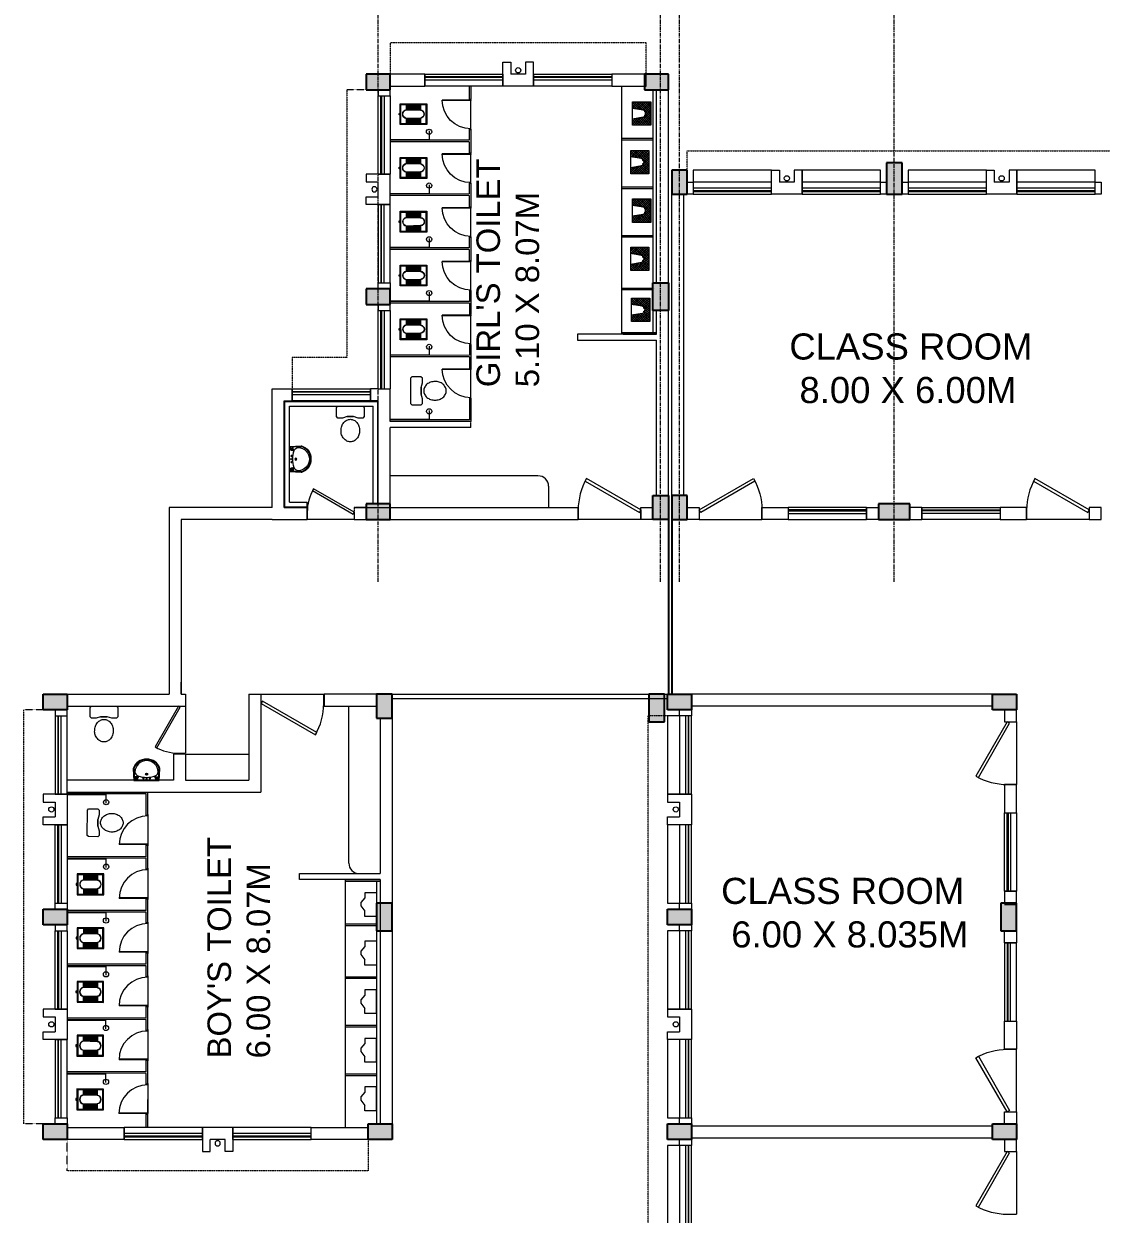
# Model space of a CAD drawing. Header units: inches. Extents: x 719368 to 6315912, y -2624014 to 446967.
# Drawn here: x 6113217 to 6133860, y -2411165 to -2388364 of the extents above; entities that cross this region are included whole.
import ezdxf
from ezdxf.lldxf.tags import DXFTag

# ---------------------------------------------------------------- set-up
doc = ezdxf.new("R2010")
doc.units = ezdxf.units.IN
doc.header["$LTSCALE"] = 20
doc.header["$MEASUREMENT"] = 0
for name, pattern in [('CENTER', [2, 1.25, -0.25, 0.25, -0.25]), ('CENTER2', [1.125, 0.75, -0.125, 0.125, -0.125]), ('DASHED2', [0.375, 0.25, -0.125])]:
    doc.linetypes.add(name, pattern=pattern)
doc.layers.get('0').update_dxf_attribs({"color": 51, "lineweight": 30})
for name, color, linetype, lineweight in [('CLL LEV.', 252, 'Continuous', 18), ('COLUMN', 2, 'Continuous', 25), ('CUBICAL TOILET', 160, 'Continuous', 9), ('DOOR', 43, 'Continuous', 13), ('FIXTURE', 15, 'DASHDOT', 9), ('Furniture', 13, 'Continuous', 13), ('GRID', 202, 'CENTER', 5), ('PROJ.', 30, 'DASHED2', 13), ('Railing', 34, 'Continuous', 20), ('Text', 7, 'Continuous', 15), ('Ventilator', 6, 'DASHED', 20), ('WALL', 1, 'Continuous', 18), ('window', 71, 'Continuous', 18), ('Window-Wall', 7, 'Continuous', 20)]:
    doc.layers.add(name, color=color, linetype=linetype, lineweight=lineweight)
doc.layers.add('expension joint', color=248, linetype='Continuous')
doc.styles.add('L120', font='simplex.shx', dxfattribs={"height": 1})
tags = doc.linetypes.add('DASHDOT', pattern=[1, 0.5, -0.25, 0, -0.25]).pattern_tags.tags
tags[10:11] = [DXFTag(74, 4), DXFTag(75, 0), DXFTag(340, '0'), DXFTag(46, 1.0), DXFTag(50, 0.0), DXFTag(44, 0.0), DXFTag(45, 0.0)]
tags[8:9] = [DXFTag(74, 4), DXFTag(75, 0), DXFTag(340, '0'), DXFTag(46, 1.0), DXFTag(50, 0.0), DXFTag(44, 0.0), DXFTag(45, 0.0)]
tags[6:7] = [DXFTag(74, 4), DXFTag(75, 0), DXFTag(340, '0'), DXFTag(46, 1.0), DXFTag(50, 0.0), DXFTag(44, 0.0), DXFTag(45, 0.0)]
tags[4:5] = [DXFTag(74, 4), DXFTag(75, 0), DXFTag(340, '0'), DXFTag(46, 1.0), DXFTag(50, 0.0), DXFTag(44, 0.0), DXFTag(45, 0.0)]
tags = doc.linetypes.add('DASHED', pattern=[0.75, 0.5, -0.25]).pattern_tags.tags
tags[6:7] = [DXFTag(74, 4), DXFTag(75, 0), DXFTag(340, '0'), DXFTag(46, 1.0), DXFTag(50, 0.0), DXFTag(44, 0.0), DXFTag(45, 0.0)]
tags[4:5] = [DXFTag(74, 4), DXFTag(75, 0), DXFTag(340, '0'), DXFTag(46, 1.0), DXFTag(50, 0.0), DXFTag(44, 0.0), DXFTag(45, 0.0)]

# ---------------------------------------------------------------- blocks, each defined once
blk = doc.blocks.new('*U81')
for p, q in [((0, 0), (0, 6)), ((40, 0), (40, 6))]:
    blk.add_line(p, q)
blk.add_lwpolyline([(0, 0), (34.64, -20), (35.52, -18.48), (0.88, 1.52)], close=True)
blk.add_arc((0, 0), 40, 330, 360)
blk = doc.blocks.new('New Doors')
at = {"layer": 'DOOR'}
blk.add_line((0, 0.18), (1.199, 0.18), dxfattribs=at)
at = {"layer": 'DOOR', "xscale": 0.0299845412869386, "yscale": 0.0299845412869386, "zscale": 0.0299845412869386}
blk.add_blockref('*U81', (0, 0), dxfattribs=at)
blk = doc.blocks.new('VENTILATOR')
at = {"layer": 'Ventilator', "ltscale": 0.02}
for p, q in [((-0.18, -1.5), (-0.18, 0)), ((-0.165, 0), (-0.165, -1.5))]:
    blk.add_line(p, q, dxfattribs=at)
at = {"layer": 'Window-Wall'}
for p, q in [((-0.23, 0), (0, 0)), ((-0.23, -1.5), (-0.23, 0)), ((-0.115, 0), (-0.115, -1.5)), ((0, 0), (0, -1.5)), ((-0.23, -1.5), (0, -1.5))]:
    blk.add_line(p, q, dxfattribs=at)
blk = doc.blocks.new('C3')
at = {"layer": 'COLUMN'}
h = blk.add_hatch(color=7, dxfattribs=at)
h.dxf.hatch_style = 1
h.paths.add_polyline_path([(0.3, 0), (0, 0), (0, -0.53), (0.3, -0.53)])
for p, q in [((0, 0), (0, -0.53)), ((0.3, 0), (0, 0)), ((0.3, -0.53), (0.3, 0)), ((0, -0.53), (0.3, -0.53))]:
    blk.add_line(p, q, dxfattribs=at)
blk = doc.blocks.new('1.5 M Window')
at = {"layer": 'CLL LEV.'}
for p, q in [((-0.23, 0), (-0.46, 0)), ((-0.46, 0), (-0.46, -1.5)), ((-0.46, -1.5), (-0.23, -1.5))]:
    blk.add_line(p, q, dxfattribs=at)
at = {"layer": 'window'}
for p, q in [((-0.065, 0), (-0.065, -1.5)), ((-0.05, -1.5), (-0.05, 0))]:
    blk.add_line(p, q, dxfattribs=at)
at = {"layer": 'Window-Wall'}
for p, q in [((0, 0), (-0.23, 0)), ((-0.23, 0), (-0.23, -1.5)), ((-0.115, 0), (-0.115, -1.5)), ((0, -1.5), (0, 0)), ((-0.23, -1.5), (0, -1.5))]:
    blk.add_line(p, q, dxfattribs=at)
blk = doc.blocks.new('New Shaft')
at = {"layer": 'FIXTURE'}
blk.add_circle((0.327, -0.302), 0.05, dxfattribs=at)
at = {"layer": 'WALL'}
for p, q in [((0.035, 0), (0.62, 0)), ((0.035, 0), (0.035, -0.46)), ((0.62, 0), (0.62, -0.46)), ((0.185, -0.46), (0.185, -0.23)), ((0.185, -0.23), (0.47, -0.23)), ((0.47, -0.46), (0.47, -0.23)), ((0.035, -0.46), (0.185, -0.46)), ((0.62, -0.46), (0.47, -0.46))]:
    blk.add_line(p, q, dxfattribs=at)
blk = doc.blocks.new('RH 1200')
for p, q in [((21, 0), (21, 43.3)), ((21.7, 0), (21.7, 43.3)), ((-21.7, 0), (21.7, 0)), ((21.7, 0), (21, 0))]:
    blk.add_line(p, q)
at = {"extrusion": (0, 0, -1)}
blk.add_ellipse((21.7, 0), major_axis=(-30.6, 30.6), ratio=1, start_param=5.497787, end_param=7.068583, dxfattribs=at)
blk = doc.blocks.new('GHH')
at = {"layer": 'DOOR', "ltscale": 20}
blk.add_line((3289.697, -299.103), (3289.697, -299.853), dxfattribs=at)
at = {"layer": 'DOOR', "ltscale": 20, "xscale": 0.015874999996413, "yscale": 0.015874999996413, "zscale": 0.015874999996413, "rotation": 270}
blk.add_blockref('RH 1200', (3289.697, -299.479), dxfattribs=at)
blk = doc.blocks.new('RSA CL6')
for p, q in [((5.51, 3.48), (5.51, 7.28)), ((5.91, 3.47), (5.91, 7.28)), ((6.3, 3.46), (6.3, 7.28)), ((6.69, 3.45), (6.69, 7.28)), ((7.09, 3.44), (7.09, 7.28)), ((7.48, 3.43), (7.48, 7.28)), ((7.87, 3.42), (7.87, 7.28)), ((8.27, 3.41), (8.27, 7.28)), ((8.66, 3.4), (8.66, 7.28)), ((9.06, 3.39), (9.06, 7.28)), ((9.45, 3.38), (9.45, 7.28)), ((9.84, 3.37), (9.84, 7.28)), ((10.24, 3.36), (10.24, 7.28)), ((10.63, 3.35), (10.63, 7.28)), ((11.02, 3.34), (11.02, 7.28)), ((11.42, 3.33), (11.42, 7.28)), ((11.81, 3.32), (11.81, 7.28)), ((12.2, 3.31), (12.2, 7.28)), ((12.6, 3.31), (12.6, 7.28)), ((12.99, 3.3), (12.99, 7.28)), ((13.39, 3.29), (13.39, 7.28)), ((13.78, 3.28), (13.78, 7.28)), ((14.17, 3.27), (14.17, 7.28)), ((14.57, 3.26), (14.57, 7.28)), ((14.96, 3.25), (14.96, 7.28)), ((15.35, 3.24), (15.35, 7.28)), ((15.75, 3.23), (15.75, 7.28)), ((16.14, 3.22), (16.14, 7.28)), ((16.14, 7.28), (16.14, 3.22)), ((5.51, -7.28), (5.51, -3.47)), ((5.91, -7.28), (5.91, -3.45)), ((6.3, -7.28), (6.3, -3.44)), ((6.69, -7.28), (6.69, -3.43)), ((7.09, -7.28), (7.09, -3.42)), ((7.48, -7.28), (7.48, -3.41)), ((7.87, -7.28), (7.87, -3.4)), ((8.27, -7.28), (8.27, -3.39)), ((8.66, -7.28), (8.66, -3.38)), ((9.06, -7.28), (9.06, -3.37)), ((9.45, -7.28), (9.45, -3.36)), ((9.84, -7.28), (9.84, -3.34)), ((10.24, -7.28), (10.24, -3.33)), ((10.63, -7.28), (10.63, -3.32)), ((11.02, -7.28), (11.02, -3.31)), ((11.42, -7.28), (11.42, -3.3)), ((11.81, -7.28), (11.81, -3.29)), ((12.2, -7.28), (12.2, -3.28)), ((12.6, -7.28), (12.6, -3.27)), ((12.99, -7.28), (12.99, -3.26)), ((13.39, -7.28), (13.39, -3.24)), ((13.78, -7.28), (13.78, -3.23)), ((14.17, -7.28), (14.17, -3.22)), ((14.57, -7.28), (14.57, -3.21)), ((14.96, -7.28), (14.96, -3.2)), ((15.35, -7.28), (15.35, -3.19)), ((15.75, -7.28), (15.75, -3.18)), ((16.14, -3.17), (16.14, -7.28)), ((16.14, -7.28), (16.14, -3.17))]:
    blk.add_line(p, q)
blk.add_lwpolyline([(0.79, -0.59), (0, -0.59), (0, 0.59), (0.79, 0.59)])
for points in [[(0.79, 7.87), (20.87, 7.87), (20.87, -7.87), (0.79, -7.87)], [(1.38, 7.28), (20.28, 7.28), (20.28, -7.28), (1.38, -7.28)]]:
    blk.add_lwpolyline(points, close=True)
for points in [[(5.51, 3.48), (16.14, 3.22, -0.899983), (16.14, -3.17), (5.54, -3.47, -0.799392)], [(5.53, 3.28), (16.13, 3.02, -0.897689), (16.12, -2.97), (5.56, -3.27, -0.793494), (5.53, 3.28)]]:
    blk.add_lwpolyline(points, format="xyb", close=True)
blk = doc.blocks.new('ENGLISH SHEET')
at = {"layer": 'FIXTURE'}
for p, q in [((4663.798, 251.204), (4663.773, 251.179)), ((4663.773, 251.179), (4663.773, 250.696)), ((4663.976, 251.204), (4663.798, 251.204)), ((4664.002, 251.179), (4663.976, 251.204)), ((4663.976, 251.001), (4664.002, 251.09)), ((4664.002, 251.09), (4664.002, 251.179)), ((4663.976, 250.874), (4663.976, 251.001)), ((4663.976, 251.001), (4663.976, 250.874)), ((4664.002, 250.785), (4663.976, 250.874)), ((4663.773, 250.696), (4663.798, 250.67)), ((4663.798, 250.67), (4663.976, 250.67)), ((4663.976, 250.67), (4664.002, 250.696)), ((4664.002, 250.696), (4664.002, 250.785))]:
    blk.add_line(p, q, dxfattribs=at)
blk.add_lwpolyline([(4664.459, 250.937, 0.117036), (4664.443, 251.003, 0.104338), (4664.396, 251.063, 0.09029), (4664.321, 251.105, 0.09898), (4664.243, 251.115, 0.08237), (4664.159, 251.101, 0.09029), (4664.09, 251.063, 0.104338), (4664.043, 251.003, 0.117036), (4664.027, 250.937, 0.117036), (4664.043, 250.871, 0.104338), (4664.09, 250.811, 0.09029), (4664.159, 250.773, 0.08237), (4664.243, 250.759, 0.08237), (4664.327, 250.773, 0.09029), (4664.396, 250.811, 0.104338), (4664.443, 250.871, 0.117036)], format="xyb", close=True, dxfattribs=at)
blk = doc.blocks.new('RSA BASIN 9')
for points in [[(-0.1, -16.2, 0.340881), (10.04, -9, 0.074195), (10.06, -8.89), (9.53, 0), (-9.54, 0), (-10.02, -8.77, 0.082611), (-9.96, -9.15, 0.330812), (-0.1, -16.2)], [(0, -15.03, 0.391482), (8.86, -6.67, 0.252869), (6.53, -3.51, 0.087242), (0.02, -2.46, 0.079484), (-6.53, -3.51, 0.2542), (-8.82, -6.67, 0.39026), (0, -15.03)], [(-8.57, -1.96, -0.907437), (-8.45, -1.81), (-7.52, -2.57, -0.907437), (-7.64, -2.72)], [(-8.2, -1.64, -0.907437), (-8.07, -1.49), (-7.14, -2.25, -0.907437), (-7.27, -2.4)], [(-7.82, -1.32, -0.907437), (-7.7, -1.17), (-6.77, -1.93, -0.907437), (-6.89, -2.08)], [(7.82, -1.32, 0.907437), (7.7, -1.17), (6.77, -1.93, 0.907437), (6.89, -2.08)], [(8.2, -1.64, 0.907437), (8.07, -1.49), (7.14, -2.25, 0.907437), (7.27, -2.4)], [(8.57, -1.96, 0.907437), (8.45, -1.81), (7.52, -2.57, 0.907437), (7.64, -2.72)]]:
    blk.add_lwpolyline(points, format="xyb", close=True)
for points in [[(-5.93, -3.31), (-6.16, -2.95, -0.183787), (-6.22, -2.68, 0.126662), (-6.25, -2.43), (-6.59, -1.44, 0.35453), (-7.05, -0.98), (-8.75, -0.98, 0.414214), (-9.14, -1.37), (-9.56, -9.09, 0.329849), (-0.07, -15.81, 0.338736), (9.65, -8.94, 0.075632), (9.66, -8.82), (9.14, -1.37, 0.414214), (8.75, -0.98), (7.05, -0.98, 0.35453), (6.59, -1.44), (6.25, -2.43, 0.126662), (6.22, -2.68, -0.183787), (6.16, -2.95), (5.93, -3.31)], [(-6.18, -3.39), (-6.24, -3.29, 0.220542), (-6.52, -3.11), (-8.75, -2.78, -0.361119), (-9.19, -2.35)], [(6.18, -3.39), (6.24, -3.29, -0.220542), (6.52, -3.11), (8.75, -2.78, 0.358803), (9.21, -2.33, 0.358803)]]:
    blk.add_lwpolyline(points, format="xyb")
for centre, radius in [((-2.35, -1.56), 0.399), ((0, -4.82), 0.771), ((0, -4.82), 0.602), ((0, -1.23), 0.399), ((2.28, -1.51), 0.399)]:
    blk.add_circle(centre, radius)
blk = doc.blocks.new('*X5')
at = {"color": 0}
for p, q in [((705, 323), (943, 561)), ((705, 365), (900, 561)), ((705, 408), (858, 561)), ((705, 450), (815, 561)), ((705, 493), (773, 561)), ((705, 535), (730, 561)), ((848, 383), (705, 526)), ((842, 346), (705, 483)), ((854, 419), (712, 561)), ((866, 449), (755, 561)), ((888, 469), (797, 561)), ((921, 479), (839, 561)), ((1145, 298), (882, 561)), ((899, 474), (985, 561)), ((1145, 340), (924, 561)), ((944, 477), (1027, 561)), ((1145, 383), (967, 561)), ((971, 462), (1070, 561)), ((990, 438), (1112, 561)), ((998, 404), (1145, 551)), ((1004, 368), (1145, 508)), ((1145, 425), (1009, 561)), ((1011, 332), (1145, 466)), ((1145, 467), (1051, 561)), ((1145, 510), (1094, 561)), ((1145, 552), (1136, 561)), ((835, 310), (705, 441)), ((705, 280), (858, 434)), ((829, 274), (705, 398)), ((705, 238), (847, 381)), ((823, 237), (705, 356)), ((798, 221), (705, 314)), ((755, 221), (705, 271)), ((713, 221), (705, 229)), ((730, 221), (839, 330)), ((772, 221), (830, 279)), ((1145, 255), (999, 401)), ((1137, 221), (1007, 350)), ((1095, 221), (1016, 299)), ((1017, 295), (1145, 423)), ((1023, 259), (1145, 381)), ((1052, 221), (1024, 248)), ((1029, 223), (1145, 339)), ((1069, 221), (1145, 296)), ((1112, 221), (1145, 254)), ((815, 221), (822, 228))]:
    blk.add_line(p, q, dxfattribs=at)
blk = doc.blocks.new('RSA CL7')
blk.add_lwpolyline([(8.86, 0), (-8.86, 0), (-8.86, -13.78), (-3.94, -13.78), (3.94, -13.78), (8.86, -13.78)], close=True)
blk.add_lwpolyline([(-4.1, -13.58), (-2.78, -5.72, -0.835943), (2.8, -5.76), (4.1, -13.58), (8.66, -13.58), (8.66, -0.2), (-8.66, -0.2), (-8.66, -13.58)], format="xyb", close=True)
blk.add_lwpolyline([(-3.94, -13.78), (-2.59, -5.75, -0.835548), (2.61, -5.79), (3.94, -13.78)], format="xyb")
for centre, start, end in [((-1.41, -4.14), 207.2135, 40.95643), ((-0.03, -3.6), 185.89987, 355.82489), ((1.47, -4.14), 140.99617, 329.34676)]:
    blk.add_arc(centre, 0.493, start, end)
at = {"xscale": 0.0393714285714286, "yscale": 0.0393714285714286, "zscale": 0.0393714285714286}
blk.add_blockref('*X5', (-36.41, -22.27), dxfattribs=at)
blk = doc.blocks.new('Urinal 1')
for p, q in [((0, 9), (9, 9)), ((0, 9), (0, -9)), ((9, 9), (9, 5)), ((12, 1), (9, 5)), ((12, -1.5), (12, 1)), ((9, -5), (12, -1.5)), ((9, -9), (9, -5)), ((0, -9), (9, -9))]:
    blk.add_line(p, q)
blk = doc.blocks.new('CU')
at = {"layer": 'WALL', "linetype": 'CENTER2'}
h = blk.add_hatch(color=256, dxfattribs=at)
h.dxf.hatch_style = 1
h.paths.add_polyline_path([(0, 0.035), (0, -0.265), (0.46, -0.265), (0.46, 0.035)])
at = {"layer": 'COLUMN', "linetype": 'CENTER2'}
blk.add_lwpolyline([(0, 0.035), (0, -0.265), (0.46, -0.265), (0.46, 0.035), (0, 0.035)], dxfattribs=at)
blk = doc.blocks.new('C2')
at = {"layer": 'COLUMN'}
h = blk.add_hatch(color=7, dxfattribs=at)
h.dxf.hatch_style = 1
h.paths.add_polyline_path([(0.3, 0), (0, 0), (0, -0.6), (0.3, -0.6)])
for p, q in [((0, 0), (0, -0.6)), ((0.3, 0), (0, 0)), ((0.3, -0.6), (0.3, 0)), ((0, -0.6), (0.3, -0.6))]:
    blk.add_line(p, q, dxfattribs=at)

msp = doc.modelspace()

# ---------------------------------------------------------------- linework, layer by layer
at = {"layer": 'CUBICAL TOILET'}
for p, q in [((6121751.167, -2389558.7727), (6121751.3327, -2389814.4825)), ((6121781.167, -2389558.7533), (6121781.3327, -2389814.4631)), ((6121751.3327, -2389814.4825), (6121781.3327, -2389814.4631)), ((6121781.7018, -2390384.0957), (6121751.7018, -2390384.1152)), ((6121751.7018, -2390384.1152), (6121751.8377, -2390593.7725)), ((6121781.7018, -2390384.0957), (6121781.8571, -2390623.753)), ((6121751.8377, -2390593.7725), (6120231.838, -2390594.7574)), ((6121751.8571, -2390623.7725), (6120231.8574, -2390624.7574)), ((6121751.8571, -2390623.7725), (6121752.0001, -2390844.4823)), ((6121781.8571, -2390623.753), (6121782.0001, -2390844.4629)), ((6121752.0001, -2390844.4823), (6121782.0001, -2390844.4629)), ((6121782.3692, -2391414.0955), (6121752.3692, -2391414.1149)), ((6121752.3692, -2391414.1149), (6121752.5051, -2391623.7723)), ((6121782.3692, -2391414.0955), (6121782.5245, -2391653.7528)), ((6121752.5051, -2391623.7723), (6120237.8343, -2391624.7537)), ((6121752.5245, -2391653.7723), (6120237.8343, -2391654.7537)), ((6121752.5245, -2391653.7723), (6121752.6675, -2391874.4821)), ((6121782.5245, -2391653.7528), (6121782.6675, -2391874.4626)), ((6121752.6675, -2391874.4821), (6121782.6675, -2391874.4626)), ((6121783.0366, -2392444.0953), (6121753.0366, -2392444.1147)), ((6121753.0366, -2392444.1147), (6121753.1725, -2392653.7721)), ((6121783.0366, -2392444.0953), (6121783.1919, -2392683.7526)), ((6121753.1725, -2392653.7721), (6120233.1728, -2392654.757)), ((6121753.1919, -2392683.772), (6120233.1922, -2392684.757)), ((6121753.1919, -2392683.772), (6121753.3349, -2392904.4819)), ((6121783.1919, -2392683.7526), (6121783.3349, -2392904.4624)), ((6121753.3349, -2392904.4819), (6121783.3349, -2392904.4624)), ((6121783.704, -2393474.0951), (6121753.704, -2393474.1145)), ((6121753.704, -2393474.1145), (6121753.8399, -2393683.7718)), ((6121783.704, -2393474.0951), (6121783.8593, -2393713.7524)), ((6121753.8399, -2393683.7718), (6120237.5784, -2393684.7543)), ((6121753.8593, -2393713.7718), (6120237.5978, -2393714.7543)), ((6121753.8593, -2393713.7718), (6121754.0023, -2393934.4816)), ((6121783.8593, -2393713.7524), (6121784.0023, -2393934.4622)), ((6121754.0023, -2393934.4816), (6121784.0023, -2393934.4622)), ((6121784.3715, -2394504.0949), (6121754.3715, -2394504.1143)), ((6121754.3715, -2394504.1143), (6121754.5073, -2394713.7716)), ((6121784.3715, -2394504.0949), (6121784.5267, -2394743.7522)), ((6121754.5073, -2394713.7716), (6120234.5076, -2394714.7565)), ((6121754.5267, -2394743.7716), (6120234.5271, -2394744.7565)), ((6121754.5267, -2394743.7716), (6121754.6698, -2394964.4814)), ((6121784.5267, -2394743.7522), (6121784.6698, -2394964.462)), ((6121754.6698, -2394964.4814), (6121784.6698, -2394964.462)), ((6121785.0389, -2395534.0946), (6121755.0389, -2395534.1141)), ((6121755.0389, -2395534.1141), (6121755.3076, -2395948.7714)), ((6121785.0389, -2395534.0946), (6121785.327, -2395978.7519)), ((6121755.3076, -2395948.7714), (6120235.3079, -2395949.7563)), ((6121785.327, -2395978.7519), (6120237.6256, -2395979.7548)), ((6115564.3286, -2403112.7831), (6114046.8553, -2403111.7998)), ((6115564.0599, -2403527.4403), (6115564.3286, -2403112.7831)), ((6115594.0599, -2403527.4598), (6115594.348, -2403082.8025)), ((6115594.0599, -2403527.4598), (6115564.0599, -2403527.4403)), ((6115563.5477, -2404317.7828), (6115563.6908, -2404097.073)), ((6115563.6908, -2404097.073), (6115593.6908, -2404097.0924)), ((6115593.5477, -2404317.8022), (6115593.6908, -2404097.0924)), ((6115563.5283, -2404347.7828), (6114043.5286, -2404346.7979)), ((6115563.5477, -2404317.7828), (6114043.5481, -2404316.7979)), ((6115563.3925, -2404557.4401), (6115563.5283, -2404347.7828)), ((6115593.3924, -2404557.4596), (6115593.5477, -2404317.8022)), ((6115593.3924, -2404557.4596), (6115563.3925, -2404557.4401)), ((6115562.8803, -2405347.7826), (6115563.0233, -2405127.0728)), ((6115563.0233, -2405127.0728), (6115593.0233, -2405127.0922)), ((6115592.8803, -2405347.802), (6115593.0233, -2405127.0922)), ((6115562.8609, -2405377.7826), (6114046.5994, -2405376.8001)), ((6115562.8803, -2405347.7826), (6114046.6188, -2405346.8001)), ((6115562.725, -2405587.4399), (6115562.8609, -2405377.7826)), ((6115592.725, -2405587.4593), (6115592.8803, -2405347.802)), ((6115592.725, -2405587.4593), (6115562.725, -2405587.4399)), ((6115562.2129, -2406377.7824), (6115562.3559, -2406157.0726)), ((6115562.3559, -2406157.0726), (6115592.3559, -2406157.092)), ((6115592.2129, -2406377.8018), (6115592.3559, -2406157.092)), ((6115562.1935, -2406407.7824), (6114042.1938, -2406406.7974)), ((6115562.2129, -2406377.7824), (6114042.2132, -2406376.7975)), ((6115562.0576, -2406617.4397), (6115562.1935, -2406407.7824)), ((6115592.0576, -2406617.4591), (6115592.2129, -2406377.8018)), ((6115592.0576, -2406617.4591), (6115562.0576, -2406617.4397)), ((6115561.5455, -2407407.7822), (6115561.6885, -2407187.0723)), ((6115561.6885, -2407187.0723), (6115591.6885, -2407187.0918)), ((6115591.5455, -2407407.8016), (6115591.6885, -2407187.0918)), ((6115561.5261, -2407437.7822), (6114041.5264, -2407436.7972)), ((6115561.5455, -2407407.7822), (6114041.5458, -2407406.7972)), ((6115561.3902, -2407647.4395), (6115561.5261, -2407437.7822)), ((6115591.3902, -2407647.4589), (6115591.5455, -2407407.8016)), ((6115591.3902, -2407647.4589), (6115561.3902, -2407647.4395)), ((6115560.8781, -2408437.7819), (6115561.0211, -2408217.0721)), ((6115561.0211, -2408217.0721), (6115591.0211, -2408217.0916)), ((6115590.8781, -2408437.8014), (6115591.0211, -2408217.0916)), ((6115560.8587, -2408467.7819), (6114040.859, -2408466.797)), ((6115560.8781, -2408437.7819), (6114040.8784, -2408436.797)), ((6115560.7228, -2408677.4393), (6115560.8587, -2408467.7819)), ((6115590.7228, -2408677.4587), (6115590.8781, -2408437.8014)), ((6115590.7228, -2408677.4587), (6115560.7228, -2408677.4393)), ((6115560.188, -2409502.7817), (6115560.3537, -2409247.0719)), ((6115560.3537, -2409247.0719), (6115590.3537, -2409247.0914)), ((6115590.188, -2409502.8012), (6115590.3537, -2409247.0914))]:
    msp.add_line(p, q, dxfattribs=at)
at = {"layer": 'expension joint'}
for p, q in [((6125567.7346, -2397855.7585), (6125567.7346, -2401205.7585)), ((6125630.2346, -2397855.7585), (6125630.2346, -2401205.7585))]:
    msp.add_line(p, q, dxfattribs=at)
at = {"layer": 'FIXTURE'}
for p, q in [((6124667.7346, -2389555.9522), (6124667.7346, -2394305.9522)), ((6125267.7346, -2389625.9522), (6125267.7346, -2393325.7585)), ((6124666.6763, -2390555.9522), (6125266.6763, -2390555.9522)), ((6124666.6763, -2390585.9522), (6125266.6763, -2390585.9522)), ((6124667.7346, -2391485.9522), (6125267.7346, -2391485.9522)), ((6124667.7346, -2391515.9522), (6125267.7346, -2391515.9522)), ((6124667.3819, -2392415.9522), (6125267.3819, -2392415.9522)), ((6124667.3819, -2392445.9522), (6125267.3819, -2392445.9522)), ((6124667.4336, -2393425.7795), (6125266.6999, -2393425.7795)), ((6125302.8354, -2393425.7795), (6125303.5691, -2393425.7795)), ((6124667.4336, -2393455.7795), (6125267.7346, -2393455.7795)), ((6125267.7346, -2393855.7585), (6125267.7346, -2394275.9522)), ((6124667.3819, -2394275.9522), (6125337.7346, -2394275.9522)), ((6124703.8702, -2394305.9522), (6125337.7346, -2394305.9522)), ((6123068.6077, -2397023.3985), (6120237.8343, -2397023.3985)), ((6123272.4746, -2397223.2315), (6123272.4572, -2397625.927)), ((6119444.2895, -2404440.4528), (6119444.2895, -2401435.7585)), ((6119377.6382, -2404785.5649), (6120047.9909, -2404785.5649)), ((6119377.9909, -2409505.5649), (6119377.9909, -2404755.5649)), ((6119377.9909, -2404755.5649), (6120046.8553, -2404755.5649)), ((6119644.1599, -2404640.5823), (6120046.8553, -2404640.5649)), ((6119977.9909, -2407275.5649), (6119977.9909, -2404785.5649)), ((6119377.6899, -2405605.7375), (6119977.6899, -2405605.7375)), ((6119377.6899, -2405635.7375), (6119977.6899, -2405635.7375)), ((6119977.9909, -2409435.5649), (6119977.9909, -2405700.5649)), ((6119377.6382, -2406615.5649), (6119977.6382, -2406615.5649)), ((6119377.6382, -2406645.5649), (6119977.6382, -2406645.5649)), ((6119377.2854, -2407545.5649), (6119977.2854, -2407545.5649)), ((6119377.2854, -2407575.5649), (6119977.2854, -2407575.5649)), ((6119376.9326, -2408475.5649), (6119976.9326, -2408475.5649)), ((6119376.9326, -2408505.5649), (6119976.9326, -2408505.5649))]:
    msp.add_line(p, q, dxfattribs=at)
at = {"layer": 'FIXTURE', "ltscale": 0.05}
for p, q in [((6120981.7223, -2390416.0045), (6120981.8298, -2390581.8459)), ((6120231.8299, -2390582.3319), (6120981.8298, -2390581.8459)), ((6120237.8343, -2391612.3282), (6120982.4972, -2391611.8457)), ((6120982.3898, -2391446.0042), (6120982.4972, -2391611.8457)), ((6120983.0572, -2392476.004), (6120983.1646, -2392641.8454)), ((6120233.1647, -2392642.3314), (6120983.1646, -2392641.8454)), ((6120237.5703, -2393672.3288), (6120983.832, -2393671.8452)), ((6120983.7246, -2393506.0038), (6120983.832, -2393671.8452)), ((6120984.392, -2394536.0036), (6120984.4995, -2394701.845)), ((6120234.4996, -2394702.331), (6120984.4995, -2394701.845)), ((6120235.2998, -2395937.3307), (6120985.2997, -2395936.8448)), ((6120985.1922, -2395771.0033), (6120985.2997, -2395936.8448)), ((6114046.8553, -2403124.2253), (6114794.3207, -2403124.7097)), ((6114794.2132, -2403290.5511), (6114794.3207, -2403124.7097)), ((6114043.5206, -2404359.2234), (6114793.5205, -2404359.7094)), ((6114793.413, -2404525.5508), (6114793.5205, -2404359.7094)), ((6114046.5913, -2405389.2256), (6114792.853, -2405389.7092)), ((6114792.7456, -2405555.5506), (6114792.853, -2405389.7092)), ((6114042.1857, -2406419.223), (6114792.1856, -2406419.709)), ((6114792.0782, -2406585.5504), (6114792.1856, -2406419.709)), ((6114041.5183, -2407449.2228), (6114791.5182, -2407449.7088)), ((6114791.4107, -2407615.5502), (6114791.5182, -2407449.7088)), ((6114040.8509, -2408479.2226), (6114790.8508, -2408479.7085)), ((6114790.7433, -2408645.55), (6114790.8508, -2408479.7085))]:
    msp.add_line(p, q, dxfattribs=at)
for centre in [(6120981.7326, -2390431.8459), (6120982.4, -2391461.8457), (6120983.0674, -2392491.8455), (6120983.7348, -2393521.8453), (6120984.4023, -2394551.845), (6120985.2025, -2395786.8448), (6114794.2235, -2403274.7096), (6114793.4233, -2404509.7094), (6114792.7558, -2405539.7092), (6114792.0884, -2406569.7089), (6114791.421, -2407599.7087), (6114790.7536, -2408629.7085)]:
    msp.add_circle(centre, 50, dxfattribs=at)
at = {"layer": 'FIXTURE'}
for centre, start, end in [((6123072.4746, -2397223.3611), 0.03712623, 91.10787028), ((6119644.2895, -2404440.5824), 179.96287377, 269.96287377)]:
    msp.add_arc(centre, 200, start, end, dxfattribs=at)
at = {"layer": 'Furniture'}
msp.add_line((6116316.8537, -2402355.9426), (6117530.7653, -2402355.9418), dxfattribs=at)
at = {"layer": 'GRID', "ltscale": 3}
for p, q in [((6120007.8343, -2399050.1185), (6120007.8343, -2375983.4931)), ((6129895.2346, -2399050.1185), (6129895.2346, -2375983.4931)), ((6125417.7346, -2399050.1185), (6125417.7346, -2376574.8316)), ((6125780.2347, -2399050.1185), (6125780.2347, -2376574.8315))]:
    msp.add_line(p, q, dxfattribs=at)
at = {"layer": 'PROJ.'}
for p, q in [((6125142.7346, -2388725.8039), (6120237.8343, -2388725.8039)), ((6120237.8343, -2388725.8039), (6120237.8343, -2389325.8039)), ((6125142.7346, -2389325.8039), (6125142.7346, -2388725.8039)), ((6119407.8343, -2389625.7959), (6119407.8343, -2394755.7958)), ((6125930.2347, -2390795.7359), (6146205.2345, -2390795.7359)), ((6125930.2347, -2391395.7812), (6125930.2347, -2390795.7359)), ((6119407.8343, -2394755.7958), (6118357.378, -2394755.7958)), ((6118357.378, -2394755.7958), (6118357.378, -2395355.7958)), ((6113216.8553, -2409435.7585), (6113216.8553, -2401505.7585)), ((6125180.2347, -2417665.7585), (6125180.2347, -2401620.7585)), ((6125780.2347, -2401620.7585), (6125180.2347, -2401620.7585)), ((6119816.8553, -2409735.7132), (6119816.8553, -2410335.7359)), ((6119816.8553, -2410335.7359), (6114046.8553, -2410335.7359))]:
    msp.add_line(p, q, dxfattribs=at)
at = {"layer": 'PROJ.', "ltscale": 0.05}
for p, q in [((6120007.8343, -2389625.7959), (6119407.8343, -2389625.7959)), ((6113816.8553, -2401505.7585), (6113216.8553, -2401505.7585)), ((6113816.8553, -2409435.7585), (6113216.8553, -2409435.7585)), ((6114046.8553, -2410335.7359), (6114046.8553, -2409735.7359))]:
    msp.add_line(p, q, dxfattribs=at)
at = {"layer": 'Railing'}
for p, q in [((6118216.9217, -2397615.7959), (6118216.9217, -2395595.7958)), ((6118216.9217, -2395595.7958), (6119997.8343, -2395595.7958)), ((6118306.9217, -2397525.7959), (6118306.9217, -2395685.7958)), ((6118306.9217, -2395685.7958), (6119907.8343, -2395685.7958)), ((6119907.8343, -2397555.7959), (6119907.8343, -2395685.7958)), ((6119997.8343, -2397555.7959), (6119997.8343, -2395595.7958)), ((6118306.9217, -2397525.7959), (6118647.8343, -2397525.7959)), ((6118647.8343, -2397615.7959), (6118647.8343, -2397525.7959)), ((6118216.9217, -2397615.7959), (6118647.8343, -2397615.7959)), ((6120276.8553, -2401205.7585), (6125550.2347, -2401205.7585)), ((6120276.8553, -2401285.7585), (6125550.2347, -2401285.7585)), ((6122580.2347, -2401205.7585), (6125550.2347, -2401205.7585)), ((6122580.2347, -2401285.7585), (6125550.2347, -2401285.7585))]:
    msp.add_line(p, q, dxfattribs=at)
at = {"layer": 'WALL'}
for p, q in [((6125337.7346, -2393325.7585), (6125337.7346, -2389625.7585)), ((6125567.7346, -2393335.202), (6125567.7346, -2389625.7585)), ((6125630.2347, -2397395.7585), (6125630.2347, -2391625.9529)), ((6125860.2347, -2397395.7585), (6125860.2347, -2391625.9529)), ((6125337.7346, -2394305.9522), (6125337.7346, -2393855.7585)), ((6125567.7346, -2397395.7585), (6125567.7346, -2393855.7585)), ((6125337.7346, -2397395.7585), (6125337.7346, -2394420.9521)), ((6117976.9217, -2397625.7959), (6117976.9217, -2395355.7958)), ((6117976.9217, -2395355.7958), (6118357.378, -2395355.7958)), ((6118357.378, -2395585.7958), (6118357.378, -2395355.7958)), ((6120007.8343, -2395355.7958), (6119857.378, -2395355.7958)), ((6119857.378, -2395585.7958), (6119857.378, -2395355.7958)), ((6120007.8343, -2395355.7958), (6120237.8343, -2395355.7958)), ((6120237.8343, -2395979.7547), (6120237.8343, -2395355.7958)), ((6118206.9217, -2397625.7959), (6118206.9217, -2395585.7958)), ((6118206.9217, -2395585.7958), (6118357.378, -2395585.7958)), ((6120007.8343, -2395585.7958), (6119857.378, -2395585.7958)), ((6120007.8343, -2397555.7959), (6120007.8343, -2395585.7958)), ((6121785.327, -2395978.7519), (6120237.6256, -2395978.7493)), ((6121785.2525, -2396093.7519), (6120237.6266, -2396093.7519)), ((6120237.8343, -2397555.7959), (6120237.8343, -2396093.7519)), ((6117976.9217, -2397625.7959), (6116001.0424, -2397625.7959)), ((6116001.0424, -2397625.7959), (6116001.0424, -2401205.713)), ((6118206.9217, -2397625.7959), (6118647.8343, -2397625.7959)), ((6118647.8343, -2397855.7959), (6118647.8343, -2397625.7959)), ((6119547.8343, -2397625.7585), (6123838.3629, -2397625.9513)), ((6123838.353, -2397855.9513), (6123838.3629, -2397625.9513)), ((6117976.9217, -2397855.7959), (6116231.0424, -2397855.7959)), ((6116231.0424, -2397855.7959), (6116231.0424, -2401205.713)), ((6117976.9217, -2397855.7959), (6117976.9217, -2397855.6879)), ((6117976.9217, -2397855.7959), (6118647.8343, -2397855.7959)), ((6119547.824, -2397855.7585), (6123838.353, -2397855.9513)), ((6114046.8553, -2401205.7585), (6116001.0424, -2401205.7032)), ((6116231.0424, -2401205.6967), (6116316.8553, -2401205.6943)), ((6116316.8553, -2401205.6943), (6116316.8653, -2401435.7213)), ((6117530.7647, -2401205.7585), (6117530.7647, -2401435.7585)), ((6117530.7647, -2401205.7585), (6117760.7647, -2401205.7585)), ((6117760.7647, -2401205.7585), (6117760.7647, -2403082.8013)), ((6119976.8553, -2401205.7585), (6118970.6379, -2401205.7585)), ((6118970.6379, -2401205.7585), (6118970.6379, -2401435.7585)), ((6119976.8553, -2401435.7585), (6119976.8553, -2401205.7585)), ((6131780.2347, -2401205.7585), (6126010.2347, -2401205.7585)), ((6114046.8653, -2401435.7585), (6116316.8653, -2401435.6829)), ((6117530.7647, -2401435.7585), (6117530.7656, -2402852.8013)), ((6118970.6379, -2401435.7585), (6119976.8553, -2401435.7585)), ((6131780.2347, -2401435.7585), (6126010.2347, -2401435.7585)), ((6120046.8553, -2401665.7585), (6120046.8553, -2404640.5649)), ((6120276.8553, -2401665.7585), (6120276.8553, -2409435.7585)), ((6116086.8553, -2402355.9426), (6116086.8553, -2402852.8017)), ((6116316.8537, -2402355.9426), (6116086.8553, -2402355.9426)), ((6116316.8537, -2402355.9426), (6116316.8548, -2402852.8013)), ((6116086.8553, -2402852.8017), (6114046.8553, -2402852.8051)), ((6114046.8553, -2403082.8013), (6114046.8553, -2402852.8051)), ((6116316.8545, -2402852.8013), (6117530.7656, -2402852.8013)), ((6114046.8553, -2403082.8013), (6117760.7656, -2403082.8013)), ((6113816.8553, -2403705.7586), (6114046.8553, -2403705.7586)), ((6120046.8553, -2404755.5649), (6120046.8553, -2409435.7585)), ((6132240.212, -2405240.7585), (6132010.212, -2405240.7585)), ((6126010.2347, -2409470.7585), (6131780.2347, -2409470.7585)), ((6126010.2347, -2409700.7585), (6131780.2347, -2409700.7585))]:
    msp.add_line(p, q, dxfattribs=at)
at = {"layer": 'WALL', "linetype": 'CENTER2'}
for p, q in [((6121785.2525, -2396093.7519), (6121785.327, -2395978.7519)), ((6115724.3553, -2401205.6705), (6115954.3553, -2401205.6705)), ((6116316.8553, -2401205.6705), (6116316.8553, -2401435.6705))]:
    msp.add_line(p, q, dxfattribs=at)
at = {"layer": 'WALL'}
for points in [[(6120897.7845, -2389555.7812), (6120897.7845, -2389325.7959), (6120237.8343, -2389325.7959), (6120237.8343, -2389555.7959), (6120897.7845, -2389555.7812)], [(6125142.7346, -2389555.7812), (6125142.7346, -2389325.7812), (6124482.7845, -2389325.7812), (6124482.7845, -2389555.7812), (6125142.7346, -2389555.7812)], [(6120007.8343, -2389740.796), (6120237.8343, -2389740.796), (6120237.8343, -2389625.796), (6120007.8343, -2389625.796), (6120007.8343, -2389740.796)], [(6126045.2347, -2391395.7585), (6126045.2347, -2391625.7585), (6125930.2347, -2391625.7585), (6125930.2347, -2391395.7585), (6126045.2347, -2391395.7585)], [(6126045.2347, -2391395.7812), (6126045.2347, -2391625.7812), (6125930.2347, -2391625.7812), (6125930.2347, -2391395.7812), (6126045.2347, -2391395.7812)], [(6129745.2346, -2391395.7585), (6129745.2346, -2391625.7585), (6129630.2346, -2391625.7585), (6129630.2346, -2391395.7585), (6129745.2346, -2391395.7585)], [(6130160.2347, -2391395.7585), (6130160.2347, -2391625.7585), (6130045.2347, -2391625.7585), (6130045.2347, -2391395.7585), (6130160.2347, -2391395.7585)], [(6133860.2346, -2391395.7585), (6133860.2346, -2391625.7585), (6133745.2346, -2391625.7585), (6133745.2346, -2391395.7585), (6133860.2346, -2391395.7585)], [(6120007.8343, -2393325.796), (6120237.8343, -2393325.796), (6120237.8343, -2393440.796), (6120007.8343, -2393440.796), (6120007.8343, -2393325.796)], [(6120007.8343, -2393855.7958), (6120237.8343, -2393855.7958), (6120237.8343, -2393740.7958), (6120007.8343, -2393740.7958), (6120007.8343, -2393855.7958)], [(6125337.7346, -2394305.9522), (6123826.1698, -2394305.9522), (6123826.1698, -2394420.9521), (6125337.7346, -2394420.9521)], [(6125267.7346, -2397855.7585), (6125037.7346, -2397855.7585), (6125037.7346, -2397625.7585), (6125267.7346, -2397625.7585), (6125267.7346, -2397855.7585)], [(6125930.2346, -2397855.9529), (6125930.2346, -2397625.9529), (6126160.2346, -2397625.9529), (6126160.2346, -2397855.9529), (6125930.2346, -2397855.9529)], [(6129365.2346, -2397855.7585), (6129365.2346, -2397625.7585), (6129595.2346, -2397625.7585), (6129595.2346, -2397855.7585), (6129365.2346, -2397855.7585)], [(6130425.2346, -2397855.7585), (6130425.2346, -2397625.7585), (6130195.2346, -2397625.7585), (6130195.2346, -2397855.7585), (6130425.2346, -2397855.7585)], [(6133860.2346, -2397855.7585), (6133860.2346, -2397625.7585), (6133630.2346, -2397625.7585), (6133630.2346, -2397855.7585), (6133860.2346, -2397855.7585)], [(6116231.0424, -2401205.713), (6116231.0424, -2400975.713)], [(6125780.2347, -2401505.7585), (6126010.2347, -2401505.7585), (6126010.2347, -2401620.7585), (6125780.2347, -2401620.7585), (6125780.2347, -2401505.7585)], [(6132240.2347, -2401505.7585), (6132010.2347, -2401505.7585), (6132010.2347, -2401735.7585), (6132240.2347, -2401735.7585), (6132240.2347, -2401505.7585)], [(6120046.8553, -2404755.5649), (6118500.2906, -2404755.5649), (6118500.2906, -2404640.5649), (6120046.8553, -2404640.5649)], [(6132240.2347, -2404975.7585), (6132010.2347, -2404975.7585), (6132010.2347, -2405205.7585), (6132240.2347, -2405205.7585), (6132240.2347, -2404975.7585)], [(6113816.8553, -2405205.7586), (6114046.8553, -2405205.7586), (6114046.8553, -2405320.7586), (6113816.8553, -2405320.7586), (6113816.8553, -2405205.7586)], [(6125780.2347, -2405205.7585), (6126010.2347, -2405205.7585), (6126010.2347, -2405320.7585), (6125780.2347, -2405320.7585), (6125780.2347, -2405205.7585)], [(6113816.8553, -2405735.7585), (6114046.8553, -2405735.7585), (6114046.8553, -2405620.7585), (6113816.8553, -2405620.7585), (6113816.8553, -2405735.7585)], [(6125780.2347, -2405620.7585), (6126010.2347, -2405620.7585), (6126010.2347, -2405735.7585), (6125780.2347, -2405735.7585), (6125780.2347, -2405620.7585)], [(6132240.2347, -2405965.7585), (6132010.2347, -2405965.7585), (6132010.2347, -2405735.7585), (6132240.2347, -2405735.7585), (6132240.2347, -2405965.7585)], [(6113816.8553, -2409320.7585), (6114046.8553, -2409320.7585), (6114046.8553, -2409435.7585), (6113816.8553, -2409435.7585), (6113816.8553, -2409320.7585)], [(6125780.212, -2409320.7585), (6126010.212, -2409320.7585), (6126010.212, -2409435.7585), (6125780.212, -2409435.7585), (6125780.212, -2409320.7585)], [(6125780.2347, -2409320.7585), (6126010.2347, -2409320.7585), (6126010.2347, -2409435.7585), (6125780.2347, -2409435.7585), (6125780.2347, -2409320.7585)], [(6132240.2347, -2409435.7585), (6132010.2347, -2409435.7585), (6132010.2347, -2409205.7585), (6132240.2347, -2409205.7585), (6132240.2347, -2409435.7585)], [(6115139.3553, -2409505.7585), (6115139.3553, -2409735.7585), (6114046.8553, -2409735.7585), (6114046.8553, -2409505.7585), (6115139.3553, -2409505.7585)], [(6119816.8553, -2409505.7359), (6119816.8553, -2409735.7359), (6118724.3553, -2409735.7359), (6118724.3553, -2409505.7359), (6119816.8553, -2409505.7359)], [(6125780.2347, -2409735.7585), (6126010.2347, -2409735.7585), (6126010.2347, -2409850.7585), (6125780.2347, -2409850.7585), (6125780.2347, -2409735.7585)], [(6132240.2347, -2409735.7585), (6132010.2347, -2409735.7585), (6132010.2347, -2409965.7585), (6132240.2347, -2409965.7585), (6132240.2347, -2409735.7585)]]:
    msp.add_lwpolyline(points, dxfattribs=at)
at = {"layer": 'WALL', "linetype": 'CENTER2'}
msp.add_lwpolyline([(6119777.8343, -2397625.7959), (6119547.8343, -2397625.7959), (6119547.8343, -2397855.7959), (6119777.8343, -2397855.7959)], close=True, dxfattribs=at)
at = {"layer": 'WALL'}
for points in [[(6127359.6163, -2397855.9529), (6127359.6163, -2397625.7585), (6127865.2346, -2397625.7585), (6127865.2346, -2397855.9529)], [(6132430.853, -2397855.9529), (6132430.853, -2397625.7585), (6131925.2346, -2397625.7585), (6131925.2346, -2397855.9529)], [(6114046.8553, -2401505.7585), (6113816.8553, -2401505.7585), (6113816.8553, -2401620.7586), (6114046.8553, -2401620.7586)], [(6132240.4291, -2402935.1402), (6132010.2347, -2402935.1402), (6132010.2347, -2403475.7585), (6132240.4291, -2403475.7585)], [(6132240.4291, -2408006.3769), (6132010.2347, -2408006.3769), (6132010.2347, -2407465.7585), (6132240.4291, -2407465.7585)]]:
    msp.add_lwpolyline(points, close=True, dxfattribs=at)
at = {"layer": 'WALL', "lineweight": 18}
msp.add_lwpolyline([(6116231.0424, -2401205.713), (6116316.8553, -2401205.713)], dxfattribs=at)

# ---------------------------------------------------------------- block references
at = {"layer": 'COLUMN', "linetype": 'CENTER2', "yscale": 1000, "zscale": 1000}
for p, xscale, rotation in [((6120237.8343, -2389590.7959), 1000, 180), ((6125567.7346, -2389590.7585), 1000, 180), ((6125665.2347, -2391625.7812), 1000, 90), ((6120237.8343, -2393705.7959), 1000, 180), ((6125302.7346, -2397395.7585), -1000, 90), ((6125665.2346, -2397855.7585), 1000, 90), ((6120237.8343, -2397820.7959), 1000, 180), ((6120241.8553, -2401205.7585), 1000, 270), ((6120241.8553, -2401205.7585), 1000, 270), ((6120241.8553, -2401205.7585), 1000, 270), ((6120241.8553, -2401205.7585), 1000, 270)]:
    msp.add_blockref('CU', p, dxfattribs=dict(at, xscale=xscale, rotation=rotation))
at = {"layer": 'COLUMN', "color": 5, "xscale": 1000, "yscale": 1000, "zscale": 1000}
for name, p in [('C2', (6129745.2346, -2391025.7585)), ('C3', (6125190.5287, -2401205.7585)), ('C3', (6119976.8553, -2405205.7585)), ('C3', (6131940.2347, -2405205.7585))]:
    msp.add_blockref(name, p, dxfattribs=at)
at = {"layer": 'COLUMN', "color": 5, "yscale": 1000, "zscale": 1000}
for name, p, xscale, rotation in [('C3', (6125267.7346, -2393855.7585), -1000, 180), ('C2', (6130195.2346, -2397555.7585), 1000, 270)]:
    msp.add_blockref(name, p, dxfattribs=dict(at, xscale=xscale, rotation=rotation))
at = {"layer": 'COLUMN', "linetype": 'CENTER2', "xscale": -1000, "yscale": 1000, "zscale": 1000}
for p in [(6114046.8553, -2401240.7585), (6126010.2347, -2401240.7585), (6132240.2347, -2401240.7585), (6114046.8553, -2405355.7585), (6126010.2347, -2405355.7585), (6114046.8553, -2409470.7585), (6120276.8553, -2409470.7585), (6126010.2347, -2409470.7585), (6132240.2347, -2409470.7585)]:
    msp.add_blockref('CU', p, dxfattribs=at)
at = {"layer": 'DOOR', "yscale": 800.0000001373701}
for p, xscale, zscale, rotation in [((8753687.8215, -2628043.2767), 800.0000001369991, 800.0000001374484, 180.0357276932938), ((8753688.4889, -2629073.2765), 800.0000001369991, 800.0000001374484, 180.0357276932938), ((8753689.1563, -2630103.2763), 800.0000001369991, 800.0000001374484, 180.0357276932938), ((8753689.8237, -2631133.2761), 800.0000001369991, 800.0000001374484, 180.0357276932938), ((8753690.4911, -2632163.2758), 800.0000001369991, 800.0000001374484, 180.0357276932938), ((8753691.1586, -2633193.2756), 800.0000001369991, 800.0000001374484, 180.0357276932938), ((8747500.1795, -2165868.2788), -800.0000001369991, 800.0000001375136, 359.9642723067062), ((8747499.5121, -2166898.2786), -800.0000001369991, 800.0000001375136, 359.9642723067062), ((8747498.8447, -2167928.2784), -800.0000001369991, 800.0000001375136, 359.9642723067062), ((8747498.1773, -2168958.2782), -800.0000001369991, 800.0000001375136, 359.9642723067062), ((8747497.5099, -2169988.2779), -800.0000001369991, 800.0000001375136, 359.9642723067062), ((8747496.8425, -2171018.2777), -800.0000001369991, 800.0000001375136, 359.9642723067062)]:
    msp.add_blockref('GHH', p, dxfattribs=dict(at, xscale=xscale, zscale=zscale, rotation=rotation))
at = {"layer": 'FIXTURE', "extrusion": (0, 0, -1)}
for name, p, xscale, yscale, zscale, rotation in [('RSA CL6', (-6120406.5104, -2390094.6441), -25.3999999962637, 25.39999999571592, -25.39999999589984, 359.9628737659344), ('RSA CL6', (-6120407.1778, -2391124.6439), -25.3999999962637, 25.39999999571592, -25.39999999589984, 359.9628737659344), ('RSA CL6', (-6120407.8452, -2392154.6437), -25.3999999962637, 25.39999999571592, -25.39999999589984, 359.9628737659344), ('RSA CL6', (-6120408.5126, -2393184.6435), -25.3999999962637, 25.39999999571592, -25.39999999589984, 359.9628737659344), ('RSA CL6', (-6120409.18, -2394214.6433), -25.3999999962637, 25.39999999571592, -25.39999999589984, 359.9628737659344), ('ENGLISH SHEET', (-1457412.9686, -2656550.7353), -1000.000000000342, 1000, -1000, 359.8744537984114), ('ENGLISH SHEET', (-6370410.8043, 2268087.2318), 1000, 1000, -1000, 269.9999999999467), ('ENGLISH SHEET', (-6375909.6637, 2261778.543), 999.999999999875, 1000, -1000, 270.125546201562), ('ENGLISH SHEET', (-1451221.9896, -2142510.8192), 1000.000000000342, 1000, -1000, 180.1255462015887), ('RSA CL6', (-6114218.201, -2404846.9112), 25.3999999962637, 25.39999999571592, -25.39999999589774, 180.0371262340656), ('RSA CL6', (-6114217.5336, -2405876.911), 25.3999999962637, 25.39999999571592, -25.39999999589774, 180.0371262340656), ('RSA CL6', (-6114216.8662, -2406906.9107), 25.3999999962637, 25.39999999571592, -25.39999999589774, 180.0371262340656), ('RSA CL6', (-6114216.1988, -2407936.9105), 25.3999999962637, 25.39999999571592, -25.39999999589774, 180.0371262340656), ('RSA CL6', (-6114215.5314, -2408966.9103), 25.3999999962637, 25.39999999571592, -25.39999999589774, 180.0371262340656)]:
    msp.add_blockref(name, p, dxfattribs=dict(at, xscale=xscale, yscale=yscale, zscale=zscale, rotation=rotation))
at = {"layer": 'FIXTURE', "yscale": 25.39999999478459}
for name, p, xscale, zscale, rotation in [('RSA CL7', (6125231.3687, -2390083.0626), -25.39999999478459, 25.3999999948724, 270), ('RSA CL7', (6125195.2332, -2391013.0622), -25.39999999478459, 25.3999999948724, 270), ('RSA CL7', (6125231.3687, -2391943.0618), -25.39999999478459, 25.3999999948724, 270), ('RSA CL7', (6125195.2332, -2392866.0435), -25.39999999478459, 25.3999999948724, 270), ('RSA CL7', (6125213.6984, -2393841.0458), -25.39999999478459, 25.3999999948724, 270), ('Urinal 1', (6119977.9909, -2405235.5649), 25.39999999478459, 25.39999999498832, 180), ('Urinal 1', (6119977.9909, -2406165.5649), 25.39999999478459, 25.39999999498832, 180), ('Urinal 1', (6119977.6382, -2407095.5649), 25.39999999478459, 25.39999999498832, 180), ('Urinal 1', (6119977.2854, -2408025.5649), 25.39999999478459, 25.39999999498832, 180), ('Urinal 1', (6119976.9326, -2408955.5649), 25.39999999478459, 25.39999999498832, 180)]:
    msp.add_blockref(name, p, dxfattribs=dict(at, xscale=xscale, zscale=zscale, rotation=rotation))
at = {"layer": 'FIXTURE', "ltscale": 10000, "extrusion": (0, 0, -1)}
for p, xscale, yscale, zscale, rotation in [((-6118306.9217, -2396701.5458), 25.43261667556474, 25.43261667527258, -25.43261667540689, 269.9536036212669), ((-6115570.1043, -2402860.2224), -25.43261667649568, 25.43261667620391, -25.4326166761463, 180.0463963776823)]:
    msp.add_blockref('RSA BASIN 9', p, dxfattribs=dict(at, xscale=xscale, yscale=yscale, zscale=zscale, rotation=rotation))
at = {"layer": 'WALL', "yscale": 1000, "zscale": 1000}
for name, p, xscale, rotation in [('New Shaft', (6123017.7845, -2389555.7812), 1000, 180), ('VENTILATOR', (6122397.7845, -2389555.7812), 1000, 270), ('VENTILATOR', (6124482.7845, -2389555.7812), 1000, 270), ('New Shaft', (6120237.8343, -2391860.796), -1000, 270), ('1.5 M Window', (6127545.2347, -2391625.7585), 1000, 270), ('New Shaft', (6128165.2347, -2391625.7585), 1000, 180), ('1.5 M Window', (6129630.2347, -2391625.7585), 1000, 270), ('1.5 M Window', (6131660.2347, -2391625.7585), 1000, 270), ('New Shaft', (6132280.2347, -2391625.7585), 1000, 180), ('1.5 M Window', (6133745.2347, -2391625.7585), 1000, 270), ('VENTILATOR', (6120237.8343, -2393325.796), -1000, 180), ('VENTILATOR', (6119857.378, -2395585.7958), 1000, 270), ('New Doors', (6125037.7346, -2397676.0457), 1000, 180), ('New Doors', (6126160.2346, -2397676.0457), -1000, 180), ('New Doors', (6133630.2346, -2397676.0457), 1000, 180), ('VENTILATOR', (6127865.2346, -2397855.7585), -1000, 90), ('VENTILATOR', (6131925.2346, -2397855.7585), 1000, 270), ('VENTILATOR', (6114046.8553, -2403120.7586), -1000, 180), ('New Doors', (6132060.5218, -2401735.7585), 1000, 270), ('New Shaft', (6114046.8553, -2403085.7586), 1000, 270), ('New Shaft', (6126010.2347, -2403085.7585), 1000, 270), ('VENTILATOR', (6132240.2347, -2407465.7585), -1000, 180), ('New Shaft', (6114046.8553, -2407200.7585), 1000, 270), ('New Shaft', (6126010.2347, -2407200.7585), 1000, 270), ('VENTILATOR', (6114046.8553, -2409320.7585), -1000, 180), ('New Doors', (6132060.5218, -2409205.7585), -1000, 270), ('VENTILATOR', (6116639.3553, -2409505.7585), -1000, 270), ('VENTILATOR', (6118724.3553, -2409505.7585), -1000, 270), ('New Doors', (6132060.5218, -2409965.7585), 1000, 270)]:
    msp.add_blockref(name, p, dxfattribs=dict(at, xscale=xscale, rotation=rotation))
for name, p, xscale in [('VENTILATOR', (6120237.8343, -2389740.796), 1000), ('VENTILATOR', (6120237.8343, -2393855.7958), 1000), ('New Doors', (6117764.1329, -2401385.6658), 1000), ('1.5 M Window', (6126010.2347, -2401620.7585), 1000), ('VENTILATOR', (6132240.2347, -2403475.7585), 1000), ('VENTILATOR', (6114046.8553, -2403705.7586), 1000), ('1.5 M Window', (6126010.2347, -2403705.7585), 1000), ('VENTILATOR', (6114046.8553, -2405735.7585), 1000), ('1.5 M Window', (6126010.2347, -2405735.7585), 1000), ('1.5 M Window', (6126010.2347, -2407820.7585), 1000), ('New Shaft', (6117259.3553, -2409505.7585), -1000), ('1.5 M Window', (6126010.2347, -2409850.7585), 1000)]:
    msp.add_blockref(name, p, dxfattribs=dict(at, xscale=xscale))
at = {"layer": 'WALL', "linetype": 'CENTER2'}
for p, xscale, yscale, zscale, rotation in [((6119547.8343, -2397720.7959), 750.3866670709103, 750.3866670709103, 750.3866670708703, 180), ((6116181.857, -2401435.7213), 750.3866670704447, 750.3866670704447, 750.3866670704156, 270)]:
    msp.add_blockref('New Doors', p, dxfattribs=dict(at, xscale=xscale, yscale=yscale, zscale=zscale, rotation=rotation))

# ---------------------------------------------------------------- texts
at = {"layer": 'Text', "lineweight": 30, "char_height": 450, "width": 9930.81553, "attachment_point": 1, "rotation": 90, "style": 'L120'}
for s, insert in [("{\\fArial|b0|i0|c0|p34; GIRL'S TOILET\\P 5.10 X 8.07M}", (6121889.696, -2395499.4242)), ("{\\fArial|b0|i0|c0|p34; BOY'S TOILET\\P 6.00 X 8.07M}", (6116736.4814, -2408356.1618))]:
    msp.add_mtext(s, dxfattribs=dict(at, insert=insert))
at = {"layer": 'Text', "lineweight": 30, "char_height": 500, "attachment_point": 1, "style": 'L120'}
for s, insert, width in [('{\\fArial|b0|i0|c0|p34;CLASS ROOM\\P 8.00 X 6.00M}', (6127885.232, -2394294.8247), 4688.951098), ('{\\fArial|b0|i0|c0|p34;CLASS ROOM\\P 6.00 X 8.035M}', (6126577.8774, -2404722.3021), 9930.81553)]:
    msp.add_mtext(s, dxfattribs=dict(at, insert=insert, width=width))

doc.saveas('drawing.dxf')
